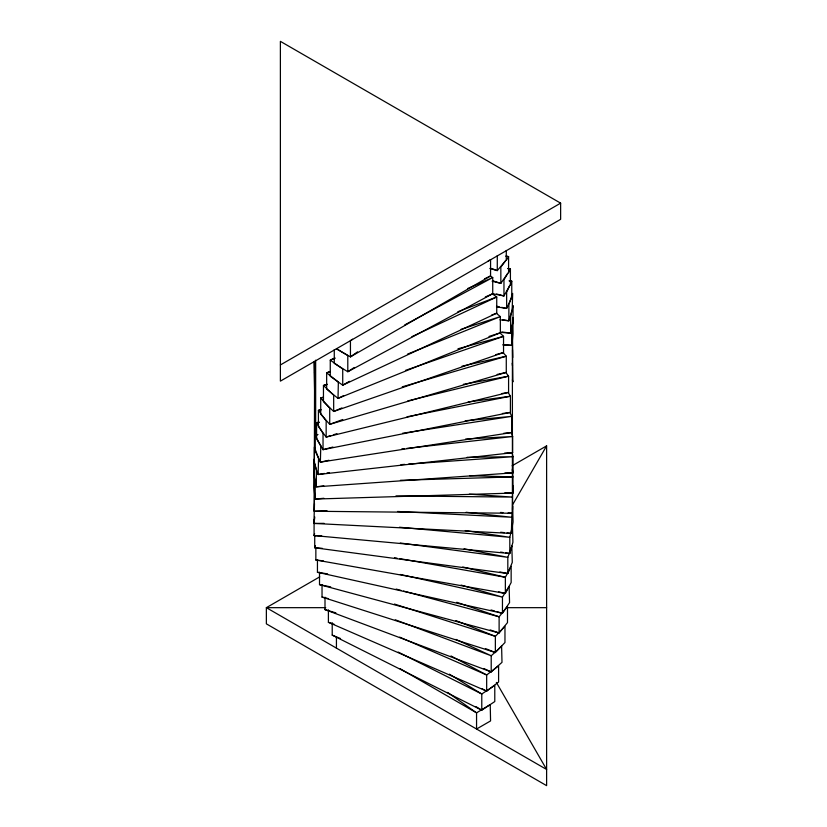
<?xml version="1.0" encoding="UTF-8"?>
<svg xmlns="http://www.w3.org/2000/svg" width="827" height="827" viewBox="0 0 827 827"><rect width="100%" height="100%" fill="white"/><g stroke="black" fill="none" stroke-linecap="round" stroke-linejoin="round"><path stroke-width="1.24" d="M314.601 483.64L314.26 511.262L512.399 513.257L512.399 329.921L512.74 357.543M323.895 498.278L315.066 499.063L315.066 482.885L314.033 471.452L314.033 487.641L315.066 499.063L512.967 493.078L512.74 485.635L512.399 513.257L508.119 512.967M314.487 503.54L313.929 523.429L511.344 533.405L513.071 522.002L512.626 505.804M512.471 525.972L512.916 542.202L509.814 553.501L314.084 535.596L314.084 519.418L313.929 523.429L324.132 523.357M511.954 513.226L511.344 533.405L507.054 532.929M512.513 509.535L512.626 505.824M511.944 310.787L510.641 316.927L510.641 333.116L500.459 332.392M512.42 308.543L513.05 305.577L513.05 321.755L510.641 333.116L501.927 331.978M314.756 516.968L314.529 519.459M314.622 533.632L314.084 535.596L321.734 535.855M315.5 545.841L314.725 547.784L507.819 573.524L512.275 562.37L511.83 546.13M509.556 285.977L506.641 292.251L506.641 308.43L496.469 306.858M507.892 268.455L510.414 268.961L510.414 285.139L511.768 281.201L509.225 280.808M512.471 505.008L546.616 445.867L546.616 785.65L266.366 623.847L266.366 607.669L319.749 576.843M507.623 273.623L503.963 279.774L503.963 295.952L492.603 293.699M505.235 261.198L500.842 267.183L500.842 283.361L492.117 281.221M506.279 250.478L506.279 260.433L508.584 256.649L506.093 256.039M494.991 652.389L491.207 655.759L491.207 671.938L325.001 609.623L325.001 597.177M495.859 651.614L501.617 646.021M352.54 339.204L350.441 340.683L350.441 356.871L336.434 348.777L347.795 355.569L347.795 371.747L492.727 293.719L492.727 277.541L490.349 276.073M357.574 351.837L350.441 356.871L490.566 275.97L490.566 259.781L488.24 260.887M354.256 367.498L347.795 371.747L334.273 363.384L334.273 349.687M280.384 364.955L560.634 203.153L560.634 219.331L280.384 381.133L280.384 41.35L560.634 203.153M512.14 465.766L546.616 445.867M349.428 381.35L342.729 385.175L330.262 376.285L330.262 360.107L334.914 357.936M404.734 324.908L492.727 277.541L467.555 288.602M338.357 382.064L338.016 398.407L500.345 332.785L500.345 316.607L496.365 313.319M343.753 395.564L338.016 398.407L326.655 389.041L326.655 372.853L330.221 371.416M484.529 278.823L490.566 275.97M411.877 336.672L496.738 296.996L496.738 313.175L342.729 385.175L342.729 368.997L330.262 360.107L334.966 358.318M485.304 296.986L492.727 293.719M341.851 407.938L333.674 411.464L323.46 401.653L323.46 385.475L327.089 384.214M338.388 382.084L326.655 372.853L330.335 371.664M407.535 354.121L500.345 316.607L461.073 329.322M457.817 311.748L496.738 296.996L492.365 293.874M491.558 315.139L496.738 313.175M342.75 419.506L329.715 424.344L320.721 414.151L320.721 397.963L323.192 397.239M405.509 370.362L503.54 336.351L503.54 352.529L333.674 411.464L333.674 395.275L323.46 385.475L327.161 384.462M488.995 336.465L500.345 332.785M330.934 435.56L326.158 437.07L318.416 426.536L318.416 410.357L320.907 409.747M333.322 434.806L336.909 433.679M402.242 386.829L506.279 356.22L506.279 372.398L329.715 424.344L329.715 408.166L320.721 397.963L323.171 397.415M321.114 414.027L318.416 410.357L320.938 409.903M457.972 348.787L503.54 336.351L499.953 332.909M495.662 354.68L503.54 352.529M332.93 447.035L323.037 449.671L316.586 438.848L316.586 422.669L319.108 422.163M407.711 400.909L508.584 376.192L508.584 392.37L326.158 437.07L326.158 420.891L321.765 414.906M462.014 366.175L506.279 356.22L503.126 352.643M497.13 374.455L506.279 372.398M320.773 445.877L317.444 439.685M328.981 460.267L320.359 462.148L315.232 451.097L315.232 434.919L317.775 434.516M407.039 416.787L510.414 396.236L510.414 412.415L323.037 449.671L323.037 433.482L316.586 422.669L319.067 422.328M317.01 438.765L315.232 434.919L317.744 434.682M463.358 384.317L508.584 376.192L505.866 372.491M501.844 393.58L508.584 392.37M318.56 458.272L318.126 474.522L512.657 452.7L512.657 436.511L511.324 432.573M324.432 473.437L318.126 474.522L314.343 463.296L314.343 447.118L318.571 458.292M326.954 472.992L329.477 472.558M320.793 445.898L320.359 462.148L511.768 432.531L511.768 416.353L509.97 412.477M402.646 433.234L511.768 416.353L465.177 420.757M468.134 402.005L510.414 396.236L508.15 392.443M502.361 413.521L510.414 412.415M323.833 485.852L316.359 486.824L313.95 475.473L313.95 459.285L314.58 462.252M401.757 448.958L404.3 448.679M406.832 448.389L512.657 436.511L465.632 439.023M314.787 463.244L316.359 470.646L316.359 486.824L513.05 472.879L513.05 456.7L512.202 452.72M503.705 433.296L511.768 432.531M313.929 362.071L314.622 390.458M512.513 349.831L512.916 381.888L512.378 379.913M400.919 464.65L404.775 464.381M408.631 464.102L513.05 456.7L467.121 457.3M504.511 453.134L512.657 452.7M326.975 510.652L314.26 511.262L314.601 361.378M314.539 372.284L314.756 374.755M512.461 365.72L512.244 363.249M400.454 480.301L512.967 476.9L512.967 493.078L504.801 492.851M504.883 472.992L513.05 472.879L512.264 469.188M325.735 607.669L266.366 607.669L546.616 769.472L496.365 682.43M506.951 607.669L546.616 607.669M395.947 495.9L512.399 497.079L469.302 494.143M469.622 475.711L512.967 476.9L512.378 470.418M503.002 345.076L511.934 345.355L512.967 333.922L512.967 317.744L511.934 329.167L511.934 345.355L503.105 344.57M512.461 526.003L509.814 537.312L509.814 553.501L505.597 552.86M397.508 511.468L511.344 517.226L466.087 512.275M512.202 309.556L512.657 293.399L508.874 304.636L508.874 320.814L499.942 319.811M500.438 512.44L503.002 512.616M511.83 546.161L507.819 557.336L507.819 573.524L499.88 571.974M322.323 548.342L314.725 547.784L314.725 535.338M399.503 527.233L509.814 537.312L465.27 530.562M509.256 280.963L511.768 281.201L511.768 297.379L506.641 308.43L501.72 307.355M500.645 532.237L504.491 532.65M512.213 309.536L508.874 320.814L502.568 319.718M315.852 547.557L315.852 560.003L323.357 560.871M400.258 543.008L507.819 557.336L464.081 548.787M507.933 268.62L510.414 268.961L508.584 272.827L508.584 256.649L506.062 256.194M500.552 552.095L503.074 552.477M509.122 586.353L509.556 602.604L502.454 613.283L317.444 572.284L317.444 559.838M317.444 572.284L327.606 573.886M394.479 557.698L397.012 558.153M399.544 558.597L505.359 577.277L511.148 566.33L511.148 582.518L505.359 593.455L315.852 560.003M508.15 272.755L500.842 283.361L492.478 280.715M509.99 285.057L503.963 295.952L496.541 293.988M319.511 572.181L319.511 584.627L330.697 586.891M496.789 306.279L499.25 306.817M509.132 586.322L502.454 597.104L502.454 613.283L497.13 611.732M400.382 574.476L502.454 597.104L461.094 585.082M462.758 566.981L505.359 577.277L505.359 593.455L498.681 591.843M322.034 584.627L322.034 597.073L328.288 598.624M396.123 589.072L401.033 590.395M403.483 591.057L499.115 616.797L507.489 606.429L507.489 622.607L499.115 632.986L319.511 584.627M490.98 609.954L494.67 611.019M505.886 260.319L497.285 270.625L489.853 268.444M501.596 646.042L501.999 662.344L491.207 671.938L483.816 668.516M325.001 609.623L335.886 612.869M394.448 604.061L495.363 636.356L504.966 626.349L504.966 642.527L495.363 652.534L322.034 597.073M456.793 602.283L499.115 616.797L499.115 632.986L490.204 629.926M328.402 609.861L328.402 622.307L334.418 624.416M491.362 268.434L497.285 270.625L497.285 255.688M395.285 619.795L491.207 655.759L455.904 639.416M455.904 620.581L495.363 636.356L495.363 652.534L485.397 648.554M332.216 622.679L332.216 635.126L340.548 638.537M399.668 637.131L486.669 674.977L498.598 665.838L498.598 682.017L486.669 691.155L328.402 622.307M490.225 704.583L490.566 720.927L476.559 729.021L476.559 712.843L447.603 692.406M398.242 652.089L481.779 694.008L494.784 685.376L494.784 701.554L481.779 710.186L332.216 635.126M450.984 655.956L486.669 674.977L486.669 691.155L481.79 688.56M490.256 704.563L476.559 712.843L400.061 668.671M449.423 674.181L481.779 694.008L481.779 710.186L475.99 706.64M336.434 636.914L336.434 648.12M315.656 360.179L315.656 435.984"/></g></svg>
